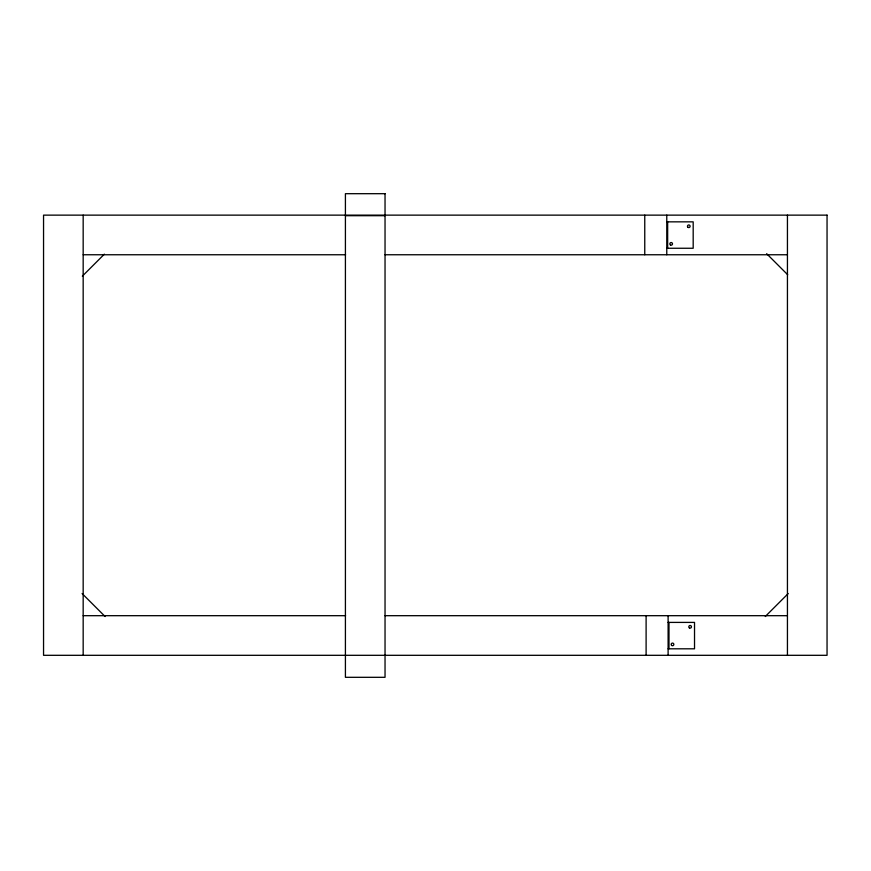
<?xml version="1.0" encoding="UTF-8"?>
<svg xmlns="http://www.w3.org/2000/svg" width="871" height="871" viewBox="0 0 871 871"><rect width="100%" height="100%" fill="white"/><g stroke="black" fill="none" stroke-linecap="round" stroke-linejoin="round"><path stroke-width="1.31" d="M82.331 276.183L104.368 254.158M765.261 616.516L788.244 593.532M345.417 215.692L385.036 215.692M666.772 221.844L693.185 221.844L693.185 248.257L666.772 248.257M83.17 254.757L345.569 254.757M384.993 254.757L787.438 254.757M83.17 615.688L345.569 615.688M384.993 615.688L787.438 615.688M668.111 622.406L694.525 622.406L694.525 648.808L668.111 648.808M766.632 253.679L787.711 274.757M82.103 593.532L105.086 616.516M787.438 215.137L787.438 655.308M668.993 622.406L668.993 648.808M668.111 615.688L668.111 655.308M667.654 221.844L667.654 248.257M666.772 215.137L666.772 254.757M646.108 615.688L646.108 655.308M644.758 215.137L644.758 254.757M83.17 215.137L83.17 655.308M385.036 193.689L345.417 193.689L345.417 677.311L385.036 677.311L385.036 193.689M827.047 215.137L43.55 215.137L43.55 655.308L827.047 655.308L827.047 215.137M670.507 245.001A1.317 1.317 0 0 0 672.488 243.858A1.317 1.317 0 0 0 670.507 242.715A1.317 1.317 0 0 0 670.507 245.001M688.123 227.396A1.317 1.317 0 0 0 690.104 226.253A1.317 1.317 0 0 0 688.123 225.11A1.317 1.317 0 0 0 688.123 227.396M671.585 645.346A1.317 1.317 0 0 0 673.795 644.747A1.317 1.317 0 0 0 672.172 643.136A1.317 1.317 0 0 0 671.585 645.346M689.462 627.947A1.317 1.317 0 0 0 691.443 626.804A1.317 1.317 0 0 0 689.462 625.661A1.317 1.317 0 0 0 689.462 627.947"/></g></svg>
